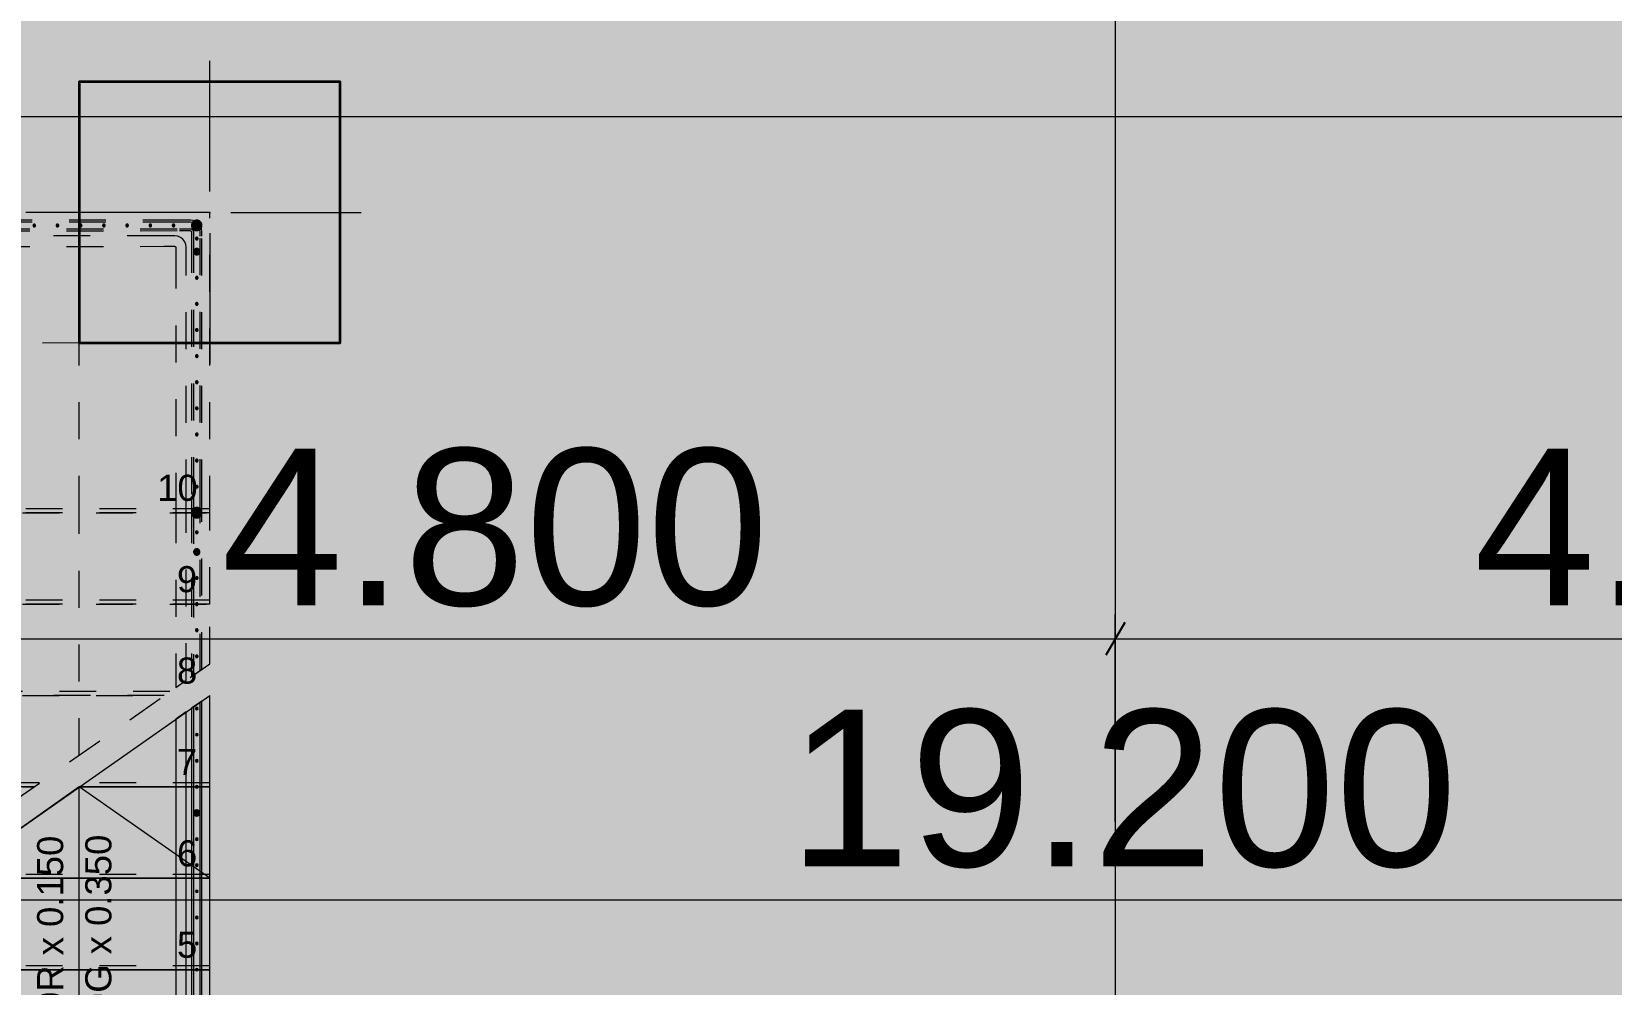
# Model space of a CAD drawing. Header units: millimetres. Extents: x -31264 to 69937, y -40802 to 59035.
# Drawn here: x 7286 to 13340, y -2886 to 763 of the extents above; entities that cross this region are included whole.
import ezdxf
from ezdxf.enums import TextEntityAlignment as Align

# ---------------------------------------------------------------- set-up
doc = ezdxf.new("R2010")
doc.units = ezdxf.units.MM
doc.header["$MEASUREMENT"] = 0
for name, pattern in [('Dense Dotted', [176.388884, 0, -176.388884]), ('Small Dashed', [282.222222, 141.111111, -141.111111]), ('Wipeout_Contour', [1000, 0, -1000])]:
    doc.linetypes.add(name, pattern=pattern)
for name, color, linetype in [('ARCHICAD Zone Stamps', 7, 'Continuous'), ('Dimensioning - General', 7, 'Continuous'), ('Interior - Stair & Railing', 7, 'Continuous'), ('Model Unit - Zone', 7, 'Continuous'), ('Site & Landscape - Terrain', 7, 'Continuous'), ('Structural - Bearing', 7, 'Continuous'), ('Structural - Grid', 7, 'Continuous'), ('Structural - Stair & Railing', 7, 'Continuous')]:
    doc.layers.add(name, color=color, linetype=linetype)
doc.styles.add('GENERATED_STYLE_1', font='arial.ttf')
doc.dimstyles.new('GENERATED_STYLE__2', dxfattribs={"dimtxt": 600, "dimasz": 95, "dimexe": 0.18, "dimexo": 300, "dimgap": 0.09, "dimtad": 1, "dimtih": 1, "dimtoh": 1, "dimdec": 3, "dimlfac": 0.001, "dimzin": 0, "dimdsep": 46, "dimtxsty": 'GENERATED_STYLE_1', "dimblk": 'ARROWHEAD_2', "dimblk1": 'ARROWHEAD_2', "dimblk2": 'ARROWHEAD_2', "dimcen": 0.09, "dimclrd": 256, "dimclre": 256, "dimclrt": 5, "dimadec": 0, "dimazin": 0, "dimtfac": 1, "dimtdec": 4, "dimtmove": 0, "dimatfit": 3, "dimfxl": 0, "dimtolj": 1, "dimtzin": 0, "dimarcsym": 0})

# ---------------------------------------------------------------- blocks, each defined once
blk = doc.blocks.new('Corridor_02_2', base_point=(24275.5, -5851.9))
at = {"layer": 'Model Unit - Zone', "linetype": 'Continuous', "lineweight": 0, "true_color": 0xfdf2d0}
h = blk.add_hatch(color=254, dxfattribs=at)
h.paths.add_polyline_path([(2050, -7168.9), (8000, -7146.2), (8000, -6742.5), (9000, -6742.5), (9000, -7142.4), (13600, -7124.9), (13600, -6742.5), (14600, -6742.5), (14600, -7121), (21600, -7094.4), (21600, -6742.5), (22600, -6742.5), (22600, -7742.5), (22250, -7742.5), (22250, -11442.5), (22750, -11442.5), (22750, -11892.5), (26252.2, -11892.5), (26252.2, -11542.5), (27252.2, -11542.5), (27252.2, -11892.5), (29724.7, -11892.5), (29724.7, -11542.5), (30724.7, -11542.5), (30724.7, -12542.5), (30374.7, -12542.5), (30374.7, -19892.5), (30825.1, -19892.5), (30825.1, -20092.5), (36252.2, -20092.5), (36252.2, -19742.5), (36602.2, -19742.5), (36602.2, -17892.5), (36402.2, -17892.5), (36402.2, -16892.5), (37402.2, -16892.5), (37402.2, -17092.5), (39252.2, -17092.5), (39252.2, -16742.5), (39602.7, -16742.5), (39610.9, -7742.5), (39252.2, -7742.5), (39252.2, -7392.5), (29252.2, -7392.5), (29252.2, -7742.5), (28252.2, -7742.5), (28252.2, -6742.5), (29252.2, -6742.5), (29252.2, -7092.5), (38687.4, -7092.5), (38687.2, -6742.8), (38687, -6492.6), (38686.4, -5246.2), (38686.2, -4940.3), (38685.9, -4392.5), (28771.1, -4392.5), (28848.1, 1607.5), (20500, 1607.5), (20500, 1257.5), (19500, 1257.5), (19500, 2257.5), (19700, 2257.5), (19700, 7507.5), (19200, 7507.5), (19200, 8507.5), (19700, 8507.5), (19700, 10297.7), (19500, 10297.7), (19500, 11297.7), (19700, 11297.7), (19700, 13507.5), (19500, 13507.5), (19500, 14507.5), (19700, 14507.5), (19700, 16317.5), (19200, 16317.5), (19200, 17317.5), (19700, 17317.5), (19700, 25317.5), (19250, 25317.5), (19250, 26317.5), (20250, 26317.5), (20250, 25967.5), (29472.8, 25967.5), (29472.8, 26467.5), (30472.8, 26467.5), (30472.8, 25467.5), (30150, 25467.5), (30150, 17317.5), (30500, 17317.5), (30500, 16317.5), (30150, 16317.5), (30150, 15206.6), (30500, 15206.6), (30500, 14856.6), (32000, 14856.6), (32000, 15206.6), (32350, 15206.6), (32350, 16317.5), (32000, 16317.5), (32000, 17317.5), (32350, 17317.5), (32350, 25317.5), (32000, 25317.5), (32000, 26317.5), (33000, 26317.5), (33000, 25967.5), (36618.8, 25967.5), (36620.8, 27817.5), (36268.7, 27817.5), (36268.7, 28167.5), (36200, 28167.5), (32278.9, 28167.5), (32278.9, 27817.5), (31278.9, 27817.5), (31278.9, 28167.5), (14600, 28167.5), (14600, 27817.5), (13600, 27817.5), (13600, 28167.5), (9000, 28167.5), (9000, 27817.5), (8000, 27817.5), (8000, 28167.5), (2372.8, 28167.5), (2372.8, 27817.5), (2050, 27817.5), (2050, 26317.5), (2500, 26317.5), (2500, 25317.5), (2050, 25317.5), (2050, 20507.5), (2500, 20507.5), (2500, 19507.5), (2050, 19507.5), (2050, 14507.5), (2500, 14507.5), (2500, 13507.5), (2050, 13507.5), (2050, 8507.5), (2500, 8507.5), (2500, 7507.5), (2050, 7507.5), (2050, 2257.5), (2500, 2257.5), (2500, 1257.5), (2050, 1257.5), (2050, -3742.5), (2500, -3742.5), (2500, -4742.5), (2050, -4742.5)])
h.paths.add_polyline_path([(3600, 26317.5), (4600, 26317.5), (4600, 25317.5), (3600, 25317.5)], flags=0)
h.paths.add_polyline_path([(5054.8, -4730.8), (4054.8, -4730.8), (4054.8, -3730.8), (5054.8, -3730.8)], flags=0)
h.paths.add_polyline_path([(5568.4, -430.5), (4568.4, -430.5), (4568.4, 569.5), (5568.4, 569.5)], flags=0)
h.paths.add_polyline_path([(6300, 26317.5), (7300, 26317.5), (7300, 25317.5), (6300, 25317.5)], flags=0)
h.paths.add_polyline_path([(8469, -429), (7469, -429), (7469, 571), (8469, 571)], flags=0)
h.paths.add_polyline_path([(8200, -4624.2), (8200, -3624.2), (9200, -3624.2), (9200, -4624.2)], flags=0)
h.paths.add_polyline_path([(11800, 26317.5), (12800, 26317.5), (12800, 25317.5), (11800, 25317.5)], flags=0)
h.paths.add_polyline_path([(13379, 21618), (12379, 21618), (12379, 22618), (13379, 22618)], flags=0)
h.paths.add_polyline_path([(14700, -4624.2), (13700, -4624.2), (13700, -3624.2), (14700, -3624.2)], flags=0)
h.paths.add_polyline_path([(15279, 22618), (16279, 22618), (16279, 21618), (15279, 21618)], flags=0)
h.paths.add_polyline_path([(15595.7, 26317.5), (16595.7, 26317.5), (16595.7, 25317.5), (15595.7, 25317.5)], flags=0)
h.paths.add_polyline_path([(20200, -4624.2), (19200, -4624.2), (19200, -3624.2), (20200, -3624.2)], flags=0)
at = {"layer": 'ARCHICAD Zone Stamps', "color": 5, "lineweight": 25, "style": 'GENERATED_STYLE_1'}
for tag, p in [('DUMMY_849', (25572.5, -5026.9)), ('ROOM_NAME', (22978.4, -5095.5)), ('DUMMY_850', (25572.5, -5616.2)), ('ROOM_NUMBER', (22978.4, -5684.8)), ('measuredAreaCode', (22978.4, -6274))]:
    blk.add_attdef(tag, text='', height=300, dxfattribs=at).set_placement(p, align=Align.TOP_LEFT)
blk = doc.blocks.new('Mesh_1', base_point=(-31264.1, 46149.3))
at = {"color": 254, "linetype": 'Wipeout_Contour', "lineweight": 0, "ltscale": 258748.646944}
blk.add_wipeout([(-31264.1, 46149.3), (-31264.1, -40802.1), (62056.3, -40802.1), (62056.3, 46149.3)], dxfattribs=at).dxf.layer = 'Site & Landscape - Terrain'
at = {"layer": 'Site & Landscape - Terrain', "linetype": 'Continuous', "lineweight": 13, "true_color": 0xa2a233}
h = blk.add_hatch(dxfattribs=at)
h.set_pattern_fill('Grass', color=55, style=0, pattern_type=2)
h.set_pattern_definition([(90, (0, 0), (-600, 0), [86.6025, -259.8076]), (90, (300, 173.2), (-600, 0), [86.6025, -259.8076]), (30, (0, 0), (-300, 519.6152), [86.6025, -259.8076]), (30, (0, 346.4), (-300, 519.6152), [86.6025, -259.8076]), (150, (0, 0), (300, 519.6152), [86.6025, -259.8076]), (150, (0, 346.4), (300, 519.6152), [86.6025, -259.8076])])
h.paths.add_polyline_path([(-31264.1, 46149.3), (-31264.1, -40802.1), (62056.3, -40802.1), (62056.3, 46149.3)])
blk = doc.blocks.new('Stair_1')
at = {"layer": 'Structural - Stair & Railing', "color": 161, "linetype": 'Small Dashed', "lineweight": 13, "true_color": 0xaaaaff}
for p, q in [((7969, 71), (6768.4, 70.4)), ((7969, -1079.5), (7969, 71)), ((7469, -429.3), (6768.7, -429.6)), ((7469, -1079.5), (7469, -429.3)), ((7969, -1064.5), (6969, -1064.5)), ((7969, -1079.5), (6969, -1079.5)), ((6969, -1079.5), (7969, -1079.5)), ((7469, -2007.5), (7469, -1079.5)), ((7969, -1429.5), (7969, -1079.5)), ((7969, -1414.5), (6969, -1414.5)), ((7969, -1429.5), (6969, -1429.5)), ((6969, -1429.5), (7969, -1429.5)), ((7969, -1657.5), (7969, -1429.5)), ((6969, -2357.5), (7969, -1657.5)), ((7816, -1764.5), (6969, -1764.5)), ((7794.6, -1779.5), (6969, -1779.5)), ((6969, -1779.5), (7794.6, -1779.5)), ((7316, -2114.5), (6969, -2114.5)), ((7969, -2114.5), (7490.4, -2114.5)), ((7294.6, -2129.5), (6969, -2129.5)), ((6969, -2129.5), (7294.6, -2129.5)), ((7969, -2464.5), (6990.4, -2464.5)), ((7969, -2814.5), (6969, -2814.5))]:
    blk.add_line(p, q, dxfattribs=at)
at = {"layer": 'Structural - Stair & Railing', "color": 171, "linetype": 'Continuous', "lineweight": 18}
for p, q in [((6969, -2479.5), (7969, -1779.5)), ((7969, -2129.5), (7969, -1779.5)), ((7469, -2129.5), (6969, -2479.5)), ((7969, -2129.5), (7469, -2129.5)), ((7469, -2129.5), (7969, -2129.5)), ((7469, -3879.5), (7469, -2129.5)), ((7969, -2479.5), (7469, -2129.5)), ((7969, -2479.5), (7969, -2129.5)), ((7969, -2479.5), (6969, -2479.5)), ((6969, -2479.5), (7969, -2479.5)), ((7969, -2829.5), (7969, -2479.5)), ((7969, -2829.5), (6969, -2829.5)), ((6969, -2829.5), (7969, -2829.5)), ((7969, -3179.5), (7969, -2829.5))]:
    blk.add_line(p, q, dxfattribs=at)
at = {"layer": 'Structural - Stair & Railing', "color": 161, "linetype": 'Continuous', "lineweight": 13, "true_color": 0xaaaaff}
blk.add_line((7969, -4179.5), (7969, -1779.5), dxfattribs=at)
at = {"layer": 'Structural - Stair & Railing', "color": 161, "lineweight": 20, "true_color": 0xaaaaff, "char_height": 100, "attachment_point": 4, "style": 'GENERATED_STYLE_1'}
for s, insert in [('\\A1;{\\pql;\\fArial|b0|i0|c0|p34;10}', (7767.2, -984.6)), ('\\A1;{\\pql;\\fArial|b0|i0|c0|p34;9}', (7843.1, -1334.6)), ('\\A1;{\\pql;\\fArial|b0|i0|c0|p34;8}', (7843.1, -1684.6)), ('\\A1;{\\pql;\\fArial|b0|i0|c0|p34;7}', (7843.1, -2033.8)), ('\\A1;{\\pql;\\fArial|b0|i0|c0|p34;6}', (7843.1, -2384.6)), ('\\A1;{\\pql;\\fArial|b0|i0|c0|p34;5}', (7843.1, -2734.6))]:
    blk.add_mtext(s, dxfattribs=dict(at, insert=insert))
at = {"layer": 'Structural - Stair & Railing', "color": 161, "lineweight": 20, "true_color": 0xaaaaff, "char_height": 100, "rotation": 90, "style": 'GENERATED_STYLE_1'}
for s, insert, attachment_point in [('\\A1;{\\pqc;\\pt0,7100;\\fArial|b0|i0|c0|p34;20R x \\fArial|b0|i0|c0|p34;0.150\\fArial|b0|i0|c0|p34;\\A1{\\H.66x;\\S^  ;}\\fArial|b0|i0|c0|p34;\\fArial|b0|i0|c0|p34;\\fArial|b0|i0|c0|p34;\\fArial|b0|i0|c0|p34;\\A1{\\H.66x;\\S^  ;}\\fArial|b0|i0|c0|p34;\\fArial|b0|i0|c0|p34;\\fArial|b0|i0|c0|p34;\\fArial|b0|i0|c0|p34;\\A1{\\H.66x;\\S^  ;}\\fArial|b0|i0|c0|p34;}', (7436.3, -2654.5), 8), ('\\A1;{\\pqc;\\pt0,7100;\\fArial|b0|i0|c0|p34;19G x \\fArial|b0|i0|c0|p34;0.350\\fArial|b0|i0|c0|p34;\\A1{\\H.66x;\\S^  ;}\\fArial|b0|i0|c0|p34;\\fArial|b0|i0|c0|p34;\\fArial|b0|i0|c0|p34;\\fArial|b0|i0|c0|p34;\\A1{\\H.66x;\\S^  ;}\\fArial|b0|i0|c0|p34;\\fArial|b0|i0|c0|p34;\\fArial|b0|i0|c0|p34;\\fArial|b0|i0|c0|p34;\\A1{\\H.66x;\\S^  ;}\\fArial|b0|i0|c0|p34;}', (7491.8, -2654.5), 2)]:
    blk.add_mtext(s, dxfattribs=dict(at, insert=insert, attachment_point=attachment_point))
blk = doc.blocks.new('Column_96', base_point=(7969, 71))
at = {"layer": 'Structural - Bearing', "linetype": 'Continuous', "lineweight": 0, "true_color": 0x5a512e}
blk.add_hatch(color=59, dxfattribs=at).paths.add_polyline_path([(7469, -429), (8469, -429), (8469, 571), (7469, 571)])
at = {"layer": 'Structural - Bearing', "color": 1, "linetype": 'Continuous', "lineweight": 0}
for p, q in [((7969, 151), (7969, 651)), ((7889, 71), (7389, 71)), ((8049, 71), (8549, 71)), ((7969, -9), (7969, -509))]:
    blk.add_line(p, q, dxfattribs=at)
at = {"layer": 'Structural - Bearing', "color": 14, "linetype": 'Continuous', "lineweight": 35, "true_color": 0xa80f02, "flags": 128}
blk.add_lwpolyline([(7469, -429), (8469, -429), (8469, 571), (7469, 571)], close=True, dxfattribs=at)
at = {"layer": 'Structural - Bearing', "color": 1, "linetype": 'Continuous', "lineweight": 0}
blk.add_point((7969, 71), dxfattribs=at)
blk = doc.blocks.new('Railing_3')
at = {"layer": 'Interior - Stair & Railing', "linetype": 'Continuous', "lineweight": 0, "true_color": 0xffffff}
for points in [[(7096.2, 40.5), (7096.3, 0.5), (7113.3, 0.6), (7124.1, 0.6), (7138, 0.6), (7852.9, 0.9), (7869, 1), (7892.7, 1), (7893.1, 0.9), (7908.6, 38.4), (7905.6, 39.6), (7895.3, 41), (7869, 41), (7852.9, 40.9), (7137.9, 40.6), (7124, 40.6), (7113.3, 40.6)], [(7096.3, 33), (7096.3, 8), (7113.3, 8.1), (7124.1, 8.1), (7138, 8.1), (7852.9, 8.4), (7869, 8.5), (7893.2, 8.5), (7896.1, 8.1), (7905.7, 31.5), (7903.7, 32.3), (7894.8, 33.5), (7869, 33.5), (7852.9, 33.4), (7137.9, 33.1), (7124, 33.1), (7113.3, 33.1)], [(7296.4, 25.6, 1), (7296.4, 15.6, 1)], [(7385.3, 25.7, 1), (7385.3, 15.7, 1)], [(7474.2, 25.7, 1), (7474.3, 15.7, 1)], [(7563.2, 25.8, 1), (7563.2, 15.8, 1)], [(7652.1, 25.8, 1), (7652.1, 15.8, 1)], [(7741.1, 25.9, 1), (7741.1, 15.9, 1)], [(7830, 25.9, 1), (7830, 15.9, 1)], [(7893.1, 0.9), (7895.2, 0.6), (7896.4, 0.2), (7897.4, -0.6), (7898.2, -1.6), (7898.6, -2.8), (7899, -5.3), (7899, -20.1), (7899, -1017), (7899, -1029.5), (7899, -1054.5), (7939, -1054.5), (7939, -1029.5), (7939, -1017), (7939, -20.1), (7939, -4), (7939, -2.7), (7937.6, 7.7), (7933.1, 18.6), (7925.9, 27.9), (7916.5, 35.1), (7908.6, 38.4)], [(7896.1, 8.1), (7897.2, 7.9), (7900.2, 6.7), (7902.7, 4.7), (7904.7, 2.2), (7905.9, -0.8), (7906.5, -4.8), (7906.5, -20.1), (7906.5, -1015.8), (7906.5, -1029.5), (7906.5, -1056.9), (7931.5, -1056.9), (7931.5, -1029.5), (7931.5, -1015.8), (7931.5, -20.1), (7931.5, -4), (7931.5, -3.2), (7930.3, 5.7), (7926.5, 14.8), (7920.6, 22.6), (7912.8, 28.5), (7905.7, 31.5)], [(7939, 21, 1), (7899, 21, 1)], [(7096.3, -19.5), (7096.3, -59.5), (7113.4, -59.4), (7124.1, -59.4), (7138, -59.4), (7792.9, -59.1), (7809, -59.1), (7832.7, -59.1), (7833.1, -59.1), (7848.6, -21.6), (7845.6, -20.4), (7835.3, -19.1), (7809, -19.1), (7792.9, -19.1), (7138, -19.4), (7124.1, -19.4), (7113.4, -19.4)], [(7833.1, -59.1), (7835.2, -59.4), (7836.4, -59.9), (7837.4, -60.6), (7838.2, -61.6), (7838.6, -62.8), (7839, -65.4), (7839, -80.1), (7839, -1017), (7839, -1029.5), (7839, -1054.5), (7879, -1054.5), (7879, -1029.5), (7879, -1017), (7879, -80.1), (7879, -64.1), (7879, -62.8), (7877.6, -52.4), (7873.1, -41.5), (7865.9, -32.1), (7856.5, -24.9), (7848.6, -21.6)], [(7924, -29.3, 1), (7914, -29.3, 1)], [(7931, -79.5, 1), (7907, -79.5, 1)], [(7924, -179.5, 1), (7914, -179.5, 1)], [(7924, -279.5, 1), (7914, -279.5, 1)], [(7924, -379.5, 1), (7914, -379.5, 1)], [(7924, -479.5, 1), (7914, -479.5, 1)], [(7924, -579.5, 1), (7914, -579.5, 1)], [(7924, -679.5, 1), (7914, -679.5, 1)], [(7924, -779.5, 1), (7914, -779.5, 1)], [(7924, -879.5, 1), (7914, -879.5, 1)], [(7924, -979.5, 1), (7914, -979.5, 1)], [(7879, -1720.5), (7879, -1054.5), (7839, -1054.5), (7839, -1748.5)], [(7939, -1678.5), (7939, -1054.5), (7899, -1054.5), (7899, -1706.5)], [(7939, -1079.5, 1), (7899, -1079.5, 1)], [(7931.5, -1683.7), (7931.5, -1056.9), (7906.5, -1056.9), (7906.5, -1701.2)], [(7924, -1154.5, 1), (7914, -1154.5, 1)], [(7931, -1229.5, 1), (7907, -1229.5, 1)], [(7924, -1329.5, 1), (7914, -1329.5, 1)], [(7924, -1429.5, 1), (7914, -1429.5, 1)], [(7924, -1529.5, 1), (7914, -1529.5, 1)], [(7924, -1629.5, 1), (7914, -1629.5, 1)], [(7899, -4229.5), (7939, -4229.5), (7939, -1800.5), (7899, -1828.5)], [(7906.5, -4229.5), (7931.5, -4229.5), (7931.5, -1805.8), (7906.5, -1823.3)], [(7839, -4229.5), (7879, -4229.5), (7879, -1842.5), (7839, -1870.5)], [(7924, -1829.5, 1), (7914, -1829.5, 1)], [(7924, -1929.5, 1), (7914, -1929.5, 1)], [(7924, -2029.5, 1), (7914, -2029.5, 1)], [(7924, -2129.5, 1), (7914, -2129.5, 1)], [(7931, -2229.5, 1), (7907, -2229.5, 1)], [(7924, -2329.5, 1), (7914, -2329.5, 1)], [(7924, -2429.5, 1), (7914, -2429.5, 1)], [(7924, -2529.5, 1), (7914, -2529.5, 1)], [(7924, -2629.5, 1), (7914, -2629.5, 1)], [(7924, -2729.5, 1), (7914, -2729.5, 1)], [(7924, -2829.5, 1), (7914, -2829.5, 1)]]:
    blk.add_hatch(color=7, dxfattribs=at).paths.add_polyline_path(points)
at = {"layer": 'Interior - Stair & Railing', "color": 161, "linetype": 'Small Dashed', "lineweight": 13, "true_color": 0xaaaaff}
for p, q in [((7852.9, 40.9), (7137.9, 40.6)), ((7852.9, 33.4), (7137.9, 33.1)), ((7138, 8.1), (7852.9, 8.4)), ((7138, 0.6), (7852.9, 0.9)), ((7869, 41), (7852.9, 40.9)), ((7869, 33.5), (7852.9, 33.4)), ((7852.9, 8.4), (7869, 8.5)), ((7852.9, 0.9), (7869, 1)), ((7895.3, 41), (7869, 41)), ((7894.8, 33.5), (7869, 33.5)), ((7869, 8.5), (7893.2, 8.5)), ((7869, 1), (7892.7, 1)), ((7892.7, 1), (7893.1, 0.9)), ((7893.1, 0.9), (7895.2, 0.6)), ((7893.2, 8.5), (7896.1, 8.1)), ((7903.7, 32.3), (7894.8, 33.5)), ((7895.2, 0.6), (7896.4, 0.2)), ((7905.6, 39.6), (7895.3, 41)), ((7896.1, 8.1), (7897.2, 7.9)), ((7896.4, 0.2), (7897.4, -0.6)), ((7897.2, 7.9), (7900.2, 6.7)), ((7900.2, 6.7), (7902.7, 4.7)), ((7902.7, 4.7), (7904.7, 2.2)), ((7905.7, 31.5), (7903.7, 32.3)), ((7904.7, 2.2), (7905.9, -0.8)), ((7908.6, 38.4), (7905.6, 39.6)), ((7912.8, 28.5), (7905.7, 31.5)), ((7916.5, 35.1), (7908.6, 38.4)), ((7920.6, 22.6), (7912.8, 28.5)), ((7925.9, 27.9), (7916.5, 35.1)), ((7926.5, 14.8), (7920.6, 22.6)), ((7933.1, 18.6), (7925.9, 27.9)), ((7930.3, 5.7), (7926.5, 14.8)), ((7931.5, -3.2), (7930.3, 5.7)), ((7937.6, 7.7), (7933.1, 18.6)), ((7939, -2.7), (7937.6, 7.7)), ((7792.9, -19.1), (7138, -19.4)), ((7138, -59.4), (7792.9, -59.1)), ((7809, -19.1), (7792.9, -19.1)), ((7792.9, -59.1), (7809, -59.1)), ((7835.3, -19.1), (7809, -19.1)), ((7809, -59.1), (7832.7, -59.1)), ((7832.7, -59.1), (7833.1, -59.1)), ((7833.1, -59.1), (7835.2, -59.4)), ((7835.2, -59.4), (7836.4, -59.9)), ((7845.6, -20.4), (7835.3, -19.1)), ((7836.4, -59.9), (7837.4, -60.6)), ((7848.6, -21.6), (7845.6, -20.4)), ((7856.5, -24.9), (7848.6, -21.6)), ((7865.9, -32.1), (7856.5, -24.9)), ((7873.1, -41.5), (7865.9, -32.1)), ((7877.6, -52.4), (7873.1, -41.5)), ((7879, -62.8), (7877.6, -52.4)), ((7897.4, -0.6), (7898.2, -1.6)), ((7898.2, -1.6), (7898.6, -2.8)), ((7898.6, -2.8), (7899, -5.3)), ((7899, -5.3), (7899, -20.1)), ((7899, -20.1), (7899, -1017)), ((7905.9, -0.8), (7906.5, -4.8)), ((7906.5, -4.8), (7906.5, -20.1)), ((7906.5, -20.1), (7906.5, -1015.8)), ((7931.5, -4), (7931.5, -3.2)), ((7931.5, -20.1), (7931.5, -4)), ((7931.5, -1015.8), (7931.5, -20.1)), ((7939, -4), (7939, -2.7)), ((7939, -20.1), (7939, -4)), ((7939, -1017), (7939, -20.1)), ((7837.4, -60.6), (7838.2, -61.6)), ((7838.2, -61.6), (7838.6, -62.8)), ((7838.6, -62.8), (7839, -65.4)), ((7839, -65.4), (7839, -80.1)), ((7839, -80.1), (7839, -1017)), ((7879, -64.1), (7879, -62.8)), ((7879, -80.1), (7879, -64.1)), ((7879, -1017), (7879, -80.1)), ((7839, -1017), (7839, -1029.5)), ((7879, -1029.5), (7879, -1017)), ((7899, -1017), (7899, -1029.5)), ((7906.5, -1015.8), (7906.5, -1029.5)), ((7931.5, -1029.5), (7931.5, -1015.8)), ((7939, -1029.5), (7939, -1017)), ((7839, -1029.5), (7839, -1054.5)), ((7839, -1054.5), (7839, -1748.5)), ((7879, -1054.5), (7879, -1029.5)), ((7879, -1720.5), (7879, -1054.5)), ((7899, -1029.5), (7899, -1054.5)), ((7899, -1054.5), (7899, -1706.5)), ((7906.5, -1029.5), (7906.5, -1056.9)), ((7906.5, -1056.9), (7906.5, -1701.2)), ((7931.5, -1056.9), (7931.5, -1029.5)), ((7931.5, -1683.7), (7931.5, -1056.9)), ((7939, -1054.5), (7939, -1029.5)), ((7939, -1678.5), (7939, -1054.5)), ((7899, -1706.5), (7939, -1678.5)), ((7906.5, -1701.2), (7931.5, -1683.7)), ((7839, -1748.5), (7879, -1720.5))]:
    blk.add_line(p, q, dxfattribs=at)
at = {"layer": 'Interior - Stair & Railing', "color": 171, "linetype": 'Continuous', "lineweight": 18}
for p, q in [((7939, -1800.5), (7899, -1828.5)), ((7931.5, -1805.8), (7906.5, -1823.3)), ((7931.5, -4229.5), (7931.5, -1805.8)), ((7939, -4229.5), (7939, -1800.5)), ((7879, -1842.5), (7839, -1870.5)), ((7839, -1870.5), (7839, -4229.5)), ((7879, -4229.5), (7879, -1842.5)), ((7899, -1828.5), (7899, -4229.5)), ((7906.5, -1823.3), (7906.5, -4229.5))]:
    blk.add_line(p, q, dxfattribs=at)
at = {"layer": 'Interior - Stair & Railing', "color": 161, "linetype": 'Small Dashed', "lineweight": 13, "true_color": 0xaaaaff, "flags": 128}
for points in [[(7296.4, 25.6, 1), (7296.4, 15.6, 1)], [(7385.3, 25.7, 1), (7385.3, 15.7, 1)], [(7474.2, 25.7, 1), (7474.3, 15.7, 1)], [(7563.2, 25.8, 1), (7563.2, 15.8, 1)], [(7652.1, 25.8, 1), (7652.1, 15.8, 1)], [(7741.1, 25.9, 1), (7741.1, 15.9, 1)], [(7830, 25.9, 1), (7830, 15.9, 1)], [(7939, 21, 1), (7899, 21, 1)], [(7924, -29.3, 1), (7914, -29.3, 1)], [(7931, -79.5, 1), (7907, -79.5, 1)], [(7924, -179.5, 1), (7914, -179.5, 1)], [(7924, -279.5, 1), (7914, -279.5, 1)], [(7924, -379.5, 1), (7914, -379.5, 1)], [(7924, -479.5, 1), (7914, -479.5, 1)], [(7924, -579.5, 1), (7914, -579.5, 1)], [(7924, -679.5, 1), (7914, -679.5, 1)], [(7924, -779.5, 1), (7914, -779.5, 1)], [(7924, -879.5, 1), (7914, -879.5, 1)], [(7924, -979.5, 1), (7914, -979.5, 1)], [(7939, -1079.5, 1), (7899, -1079.5, 1)], [(7924, -1154.5, 1), (7914, -1154.5, 1)], [(7931, -1229.5, 1), (7907, -1229.5, 1)], [(7924, -1329.5, 1), (7914, -1329.5, 1)], [(7924, -1429.5, 1), (7914, -1429.5, 1)], [(7924, -1529.5, 1), (7914, -1529.5, 1)], [(7924, -1629.5, 1), (7914, -1629.5, 1)]]:
    blk.add_lwpolyline(points, format="xyb", close=True, dxfattribs=at)
at = {"layer": 'Interior - Stair & Railing', "color": 171, "linetype": 'Continuous', "lineweight": 18, "flags": 128}
for points in [[(7924, -1829.5, 1), (7914, -1829.5, 1)], [(7924, -1929.5, 1), (7914, -1929.5, 1)], [(7924, -2029.5, 1), (7914, -2029.5, 1)], [(7924, -2129.5, 1), (7914, -2129.5, 1)], [(7931, -2229.5, 1), (7907, -2229.5, 1)], [(7924, -2329.5, 1), (7914, -2329.5, 1)], [(7924, -2429.5, 1), (7914, -2429.5, 1)], [(7924, -2529.5, 1), (7914, -2529.5, 1)], [(7924, -2629.5, 1), (7914, -2629.5, 1)], [(7924, -2729.5, 1), (7914, -2729.5, 1)], [(7924, -2829.5, 1), (7914, -2829.5, 1)]]:
    blk.add_lwpolyline(points, format="xyb", close=True, dxfattribs=at)
blk = doc.blocks.new('Standard grid marker')
at = {"layer": 'Structural - Grid', "color": 104, "linetype": 'Continuous', "lineweight": 20, "true_color": 0x029e21}
blk.add_line((1000, 0), (25200, 0), dxfattribs=at)
at = {"layer": 'Structural - Grid', "color": 7, "lineweight": 13, "style": 'GENERATED_STYLE_1'}
blk.add_attdef('AC_MarkerText_1', text='', height=350, dxfattribs=at).set_placement((-500, 175), align=Align.TOP_CENTER)
blk = doc.blocks.new('Standard grid marker_2')
at = {"layer": 'Structural - Grid', "color": 104, "linetype": 'Continuous', "lineweight": 20, "true_color": 0x029e21}
for p, q in [((1000, 0), (25200, 0)), ((25200, 0), (26200, 0))]:
    blk.add_line(p, q, dxfattribs=at)
blk.add_point((25200, 0), dxfattribs=at)
blk.add_point((25200, 0), dxfattribs=at)
at = {"layer": 'Structural - Grid', "color": 7, "lineweight": 13, "style": 'GENERATED_STYLE_1'}
blk.add_attdef('AC_MarkerText_1', text='', height=350, rotation=90, dxfattribs=at).set_placement((26445, -80), align=Align.TOP_CENTER)
blk = doc.blocks.new('*D526')
at = {"layer": 'Dimensioning - General', "color": 161, "linetype": 'Continuous', "lineweight": 25, "true_color": 0x40a5ff}
for p, q in [((6675.1, -1499.8), (6602.9, -1624.8)), ((11475.1, -1499.8), (11402.9, -1624.8))]:
    blk.add_line(p, q, dxfattribs=at)
at = {"layer": 'Dimensioning - General', "color": 151, "linetype": 'Continuous', "lineweight": 20, "true_color": 0x80c2ff}
for p, q in [((6639, -2262.3), (6639, -1468.6)), ((11439, -2262.3), (11439, -1468.6)), ((1839, -1562.3), (6639, -1562.3)), ((6639, -1562.3), (11439, -1562.3))]:
    blk.add_line(p, q, dxfattribs=at)
at = {"layer": 'Dimensioning - General', "color": 5, "lineweight": 25, "insert": (8013.2, -1442.3), "char_height": 600, "attachment_point": 7, "style": 'GENERATED_STYLE_1'}
blk.add_mtext('\\A1;{\\pql;\\fArial|b0|i0|c0|p34;4.800}', dxfattribs=at)
blk = doc.blocks.new('ARROWHEAD_2')
at = {"color": 0, "linetype": 'Continuous', "lineweight": 0}
for p, q in [((-0.378, -0.655), (0.378, 0.655)), ((0, 0), (-1, 0))]:
    blk.add_line(p, q, dxfattribs=at)
blk = doc.blocks.new('*D527')
at = {"layer": 'Dimensioning - General', "color": 161, "linetype": 'Continuous', "lineweight": 25, "true_color": 0x40a5ff}
for p, q in [((11475.1, -1499.8), (11402.9, -1624.8)), ((16275.1, -1499.8), (16202.9, -1624.8))]:
    blk.add_line(p, q, dxfattribs=at)
at = {"layer": 'Dimensioning - General', "color": 151, "linetype": 'Continuous', "lineweight": 20, "true_color": 0x80c2ff}
for p, q in [((16239, -2262.3), (16239, -1468.6)), ((11439, -1562.3), (16239, -1562.3))]:
    blk.add_line(p, q, dxfattribs=at)
at = {"layer": 'Dimensioning - General', "color": 5, "lineweight": 25, "insert": (12813.2, -1442.3), "char_height": 600, "attachment_point": 7, "style": 'GENERATED_STYLE_1'}
blk.add_mtext('\\A1;{\\pql;\\fArial|b0|i0|c0|p34;4.800}', dxfattribs=at)
blk = doc.blocks.new('*D529')
at = {"layer": 'Dimensioning - General', "color": 151, "linetype": 'Continuous', "lineweight": 20, "true_color": 0x80c2ff}
for p, q in [((1839, -2656.1), (1839, -2468.6)), ((21039, -2656.1), (21039, -2468.6)), ((1777.9, -2562.3), (1839, -2562.3)), ((1839, -2562.3), (21039, -2562.3)), ((21039, -2562.3), (21100.1, -2562.3))]:
    blk.add_line(p, q, dxfattribs=at)
at = {"layer": 'Dimensioning - General', "color": 161, "linetype": 'Continuous', "lineweight": 25, "true_color": 0x40a5ff}
for p, q in [((1875.1, -2499.8), (1802.9, -2624.8)), ((21002.9, -2624.8), (21075.1, -2499.8))]:
    blk.add_line(p, q, dxfattribs=at)
at = {"layer": 'Dimensioning - General', "color": 5, "lineweight": 25, "insert": (10185.5, -2442.3), "char_height": 600, "attachment_point": 7, "style": 'GENERATED_STYLE_1'}
blk.add_mtext('\\A1;{\\pql;\\fArial|b0|i0|c0|p34;19.200}', dxfattribs=at)

msp = doc.modelspace()

# ---------------------------------------------------------------- linework, layer by layer
at = {"layer": 'Model Unit - Zone', "color": 254, "linetype": 'Continuous', "lineweight": 0, "true_color": 0xfdf2d0, "flags": 128}
msp.add_lwpolyline([(8468.9769, -428.9903), (7468.9769, -428.9903), (7468.9769, 571.0097), (8468.9769, 571.0097)], close=True, dxfattribs=at)

# ---------------------------------------------------------------- block references
at = {"layer": 'Model Unit - Zone', "color": 5, "linetype": 'Continuous', "lineweight": 35}
msp.add_blockref('Corridor_02_2', (24275.454, -5851.9), dxfattribs=at)

# ---------------------------------------------------------------- next in the draw order: block references
at = {"layer": 'Site & Landscape - Terrain', "color": 54, "lineweight": 25}
msp.add_blockref('Mesh_1', (-31264.0752, 46149.2543), dxfattribs=at)

# ---------------------------------------------------------------- next in the draw order: block references
at = {"layer": 'Interior - Stair & Railing', "color": 7, "linetype": 'Continuous', "lineweight": 13}
msp.add_blockref('Railing_3', (0, 0), dxfattribs=at)
at = {"layer": 'Structural - Bearing', "color": 14, "lineweight": 35, "true_color": 0xa80f02}
msp.add_blockref('Column_96', (7968.9769, 71.0097), dxfattribs=at)
at = {"layer": 'Structural - Grid', "color": 8, "linetype": 'Continuous', "lineweight": 15, "zscale": 1000, "rotation": 270}
msp.add_blockref('Standard grid marker_2', (11439.0114, 22637.6954), dxfattribs=at)
at = {"layer": 'Structural - Grid', "color": 8, "linetype": 'Continuous', "lineweight": 15, "zscale": 1000}
msp.add_blockref('Standard grid marker', (-2160.9886, 437.6954), dxfattribs=at)
at = {"layer": 'Structural - Stair & Railing', "color": 8, "linetype": 'Dense Dotted', "lineweight": 15}
msp.add_blockref('Stair_1', (0, 0), dxfattribs=at)

# ---------------------------------------------------------------- next in the draw order: dimensions: what is measured, and where the dimension line sits
at = {"layer": 'Dimensioning - General', "color": 151, "linetype": 'Continuous', "lineweight": 20, "true_color": 0x80c2ff}
for base, p1, p2, picture, middle in [((11439.0114, -1562.3046), (6639.0114, -2562.3046), (11439.0114, -2562.3046), '*D526', (9021.1854, -1142.3046)), ((16239.0114, -1562.3046), (11439.0114, -2562.3046), (16239.0114, -2562.3046), '*D527', (13821.1854, -1142.3046)), ((21039.0114, -2562.3046), (1839.0114, -2562.3046), (21039.0114, -2562.3046), '*D529', (11422.2324, -2142.3046))]:
    dim = msp.add_linear_dim(base=base, p1=p1, p2=p2, dimstyle='GENERATED_STYLE__2', dxfattribs=at)
    dim.commit()
    dim.dimension.update_dxf_attribs({"geometry": picture, "text_midpoint": middle, "dimtype": 160})

doc.saveas('drawing.dxf')
